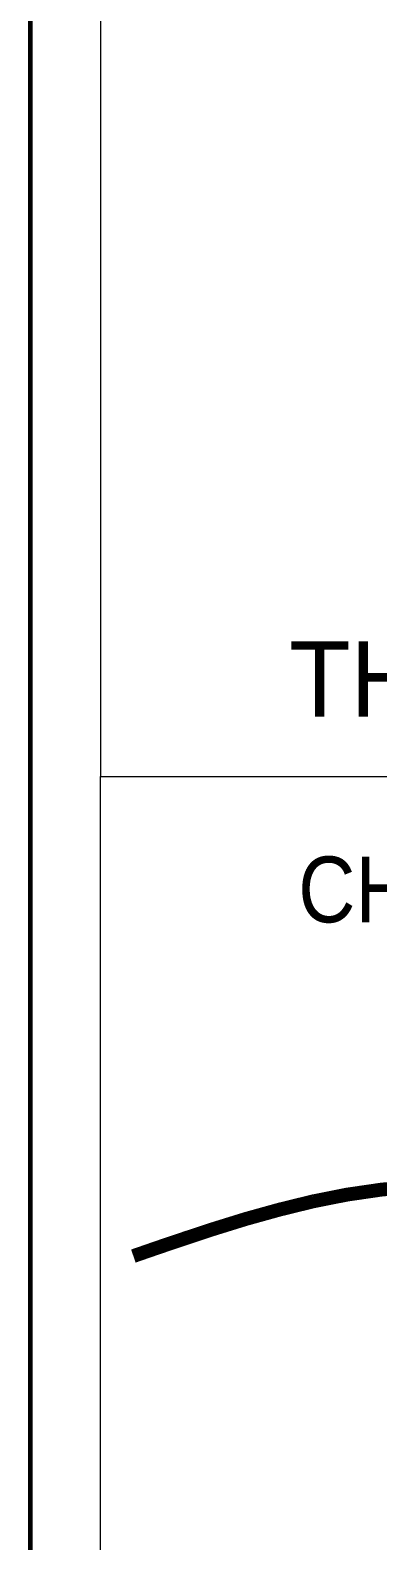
# Model space of a CAD drawing. Header units: millimetres. Extents: x -295047 to 29144, y -724756 to -246879.
# Drawn here: x -146792 to -146318, y -423199 to -421143 of the extents above; entities that cross this region are included whole.
import ezdxf
from ezdxf.enums import TextEntityAlignment as Align

# ---------------------------------------------------------------- set-up
doc = ezdxf.new("R2010")
doc.units = ezdxf.units.MM
doc.header["$MEASUREMENT"] = 0
for name, color, linetype, lineweight in [('Khungten_LCDI', 7, 'Continuous', 5), ('LC ISO', 153, 'Continuous', 13), ('LC Net thay', 7, 'Continuous', 25), ('LC Text1', 3, 'Continuous', 20)]:
    doc.layers.add(name, color=color, linetype=linetype, lineweight=lineweight)
doc.styles.add('Khungten', font='VHAVAN_1.TTF', dxfattribs={"width": 0.9, "height": 5000})
doc.styles.add('Title', font='VHBLACK_1.TTF', dxfattribs={"width": 0.8})
doc.styles.add('VNAVANTH', font='VHAVANB_1.TTF', dxfattribs={"width": 0.6})

# ---------------------------------------------------------------- blocks, each defined once
blk = doc.blocks.new('lcdi KC')
at = {"layer": 'Khungten_LCDI', "color": 5, "lineweight": 60}
blk.add_line((36600, 14650), (36600, -14650), dxfattribs=at)
at = {"layer": 'Khungten_LCDI', "color": 9, "lineweight": 15}
for points in [[(36750, -1521.9), (40450, -1521.9), (40450, 446.3), (36750, 446.3)], [(36750, -1521.9), (40450, -1521.9), (40450, -3535.5), (36750, -3535.5)]]:
    blk.add_lwpolyline(points, close=True, dxfattribs=at)
at = {"layer": 'LC ISO', "const_width": 29.4}
blk.add_lwpolyline([(36819.7, -2541.5, -0.005589), (36989.1, -2484.3, -0.022453), (37202.6, -2425.1, -0.038343), (37420.5, -2393.4, -0.012299)], format="xyb", dxfattribs=at)
at = {"color": 7, "style": 'VNAVANTH'}
blk.add_text('ths. bïi tr\xadêng giang', height=160, dxfattribs=at).set_placement((38493.4, -1394.1), align=Align.CENTER)
at = {"color": 7, "style": 'Khungten', "width": 0.9}
blk.add_text('chñ tr× thiÕt kÕ - designed by', height=140, dxfattribs=at).set_placement((38565.6, -1831.8), align=Align.CENTER)
at = {"color": 7, "style": 'Khungten', "width": 0.8}
for tag, p in [('REVISION', (39498.8, -10746.3)), ('NGAYHT', (39546.1, -11609.4))]:
    blk.add_attdef(tag, text='', height=200, dxfattribs=at).set_placement(p, align=Align.CENTER)
at = {"layer": 'LC Text1', "style": 'Title', "width": 1.485915}
for tag, p, p2 in [('TENBANVE1', (36912.7, -8885.8), (40339.1, -8885.8)), ('TENBANVE2', (36912.7, -9562.5), (40339.1, -9562.5))]:
    blk.add_attdef(tag, text='', height=250, dxfattribs=at).set_placement(p, p2, align=Align.FIT)
at = {"layer": 'LC Text1', "style": 'Title', "width": 0.7}
blk.add_attdef('SOBANVE', text='', height=250, dxfattribs=at).set_placement((39562, -13896.2), align=Align.CENTER)

msp = doc.modelspace()

# ---------------------------------------------------------------- block references
at = {"layer": 'LC Net thay', "xscale": 0.6399999999848659, "yscale": 0.6399999999848659, "zscale": 0.6399999999848659}
msp.add_blockref('lcdi KC', (-170216.2, -421185.3), dxfattribs=at)

doc.saveas('drawing.dxf')
